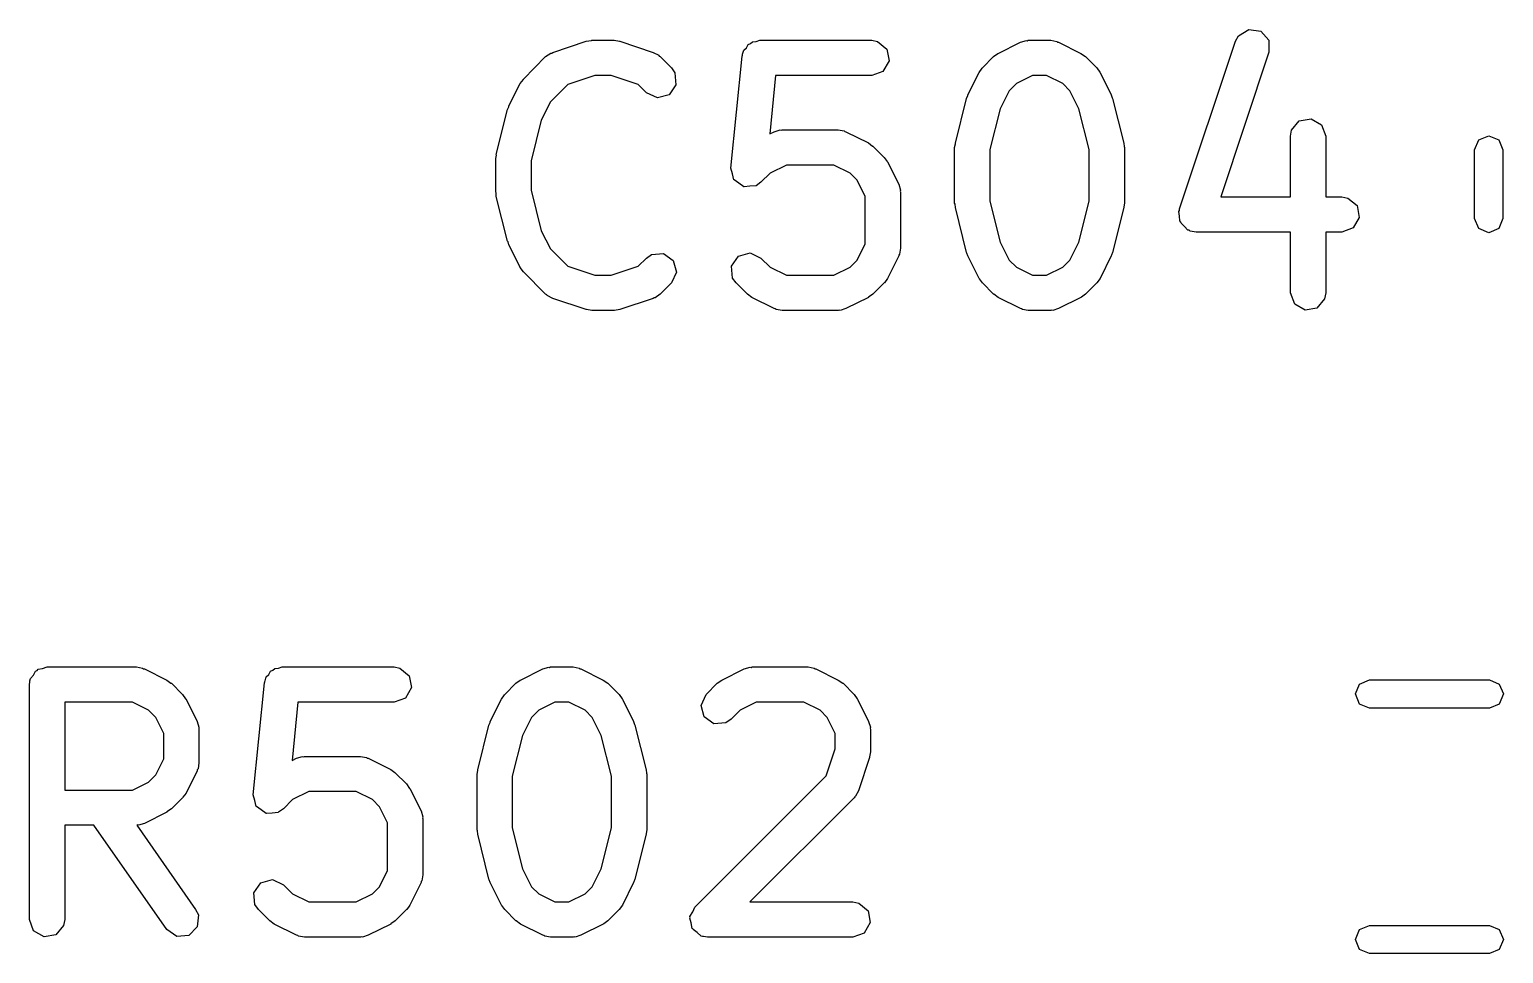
# Model space of a CAD drawing. Extents: x 106.7 to 191.3, y -141.1 to -57.8.
# Drawn here: x 135.94 to 142.21, y -103.2 to -99.27 of the extents above; entities that cross this region are included whole.
import ezdxf

# ---------------------------------------------------------------- set-up
doc = ezdxf.new("R2010")
doc.units = 0
doc.layers.add('BLACK', color=7, linetype='CONTINUOUS')

msp = doc.modelspace()

# ---------------------------------------------------------------- linework, layer by layer
at = {"layer": 'BLACK', "linetype": 'CONTINUOUS'}
for p, q in [((141.083, -99.292), (141.127, -99.2651)), ((141.127, -99.2651), (141.178, -99.2726)), ((138.166, -99.3627), (138.309, -99.3151)), ((138.309, -99.3151), (138.331, -99.3118)), ((138.331, -99.3118), (138.332, -99.3112)), ((138.332, -99.3112), (138.428, -99.3112)), ((138.428, -99.3112), (138.45, -99.3151)), ((138.45, -99.3151), (138.451, -99.3151)), ((138.451, -99.3151), (138.594, -99.3627)), ((138.99, -99.3426), (138.998, -99.3288)), ((138.998, -99.3288), (139.008, -99.3252)), ((139.008, -99.3252), (139.016, -99.3179)), ((139.016, -99.3179), (139.032, -99.3167)), ((139.032, -99.3167), (139.047, -99.3112)), ((139.047, -99.3112), (139.523, -99.3112)), ((139.523, -99.3112), (139.548, -99.3157)), ((139.548, -99.3157), (139.588, -99.3487)), ((140.061, -99.3668), (140.156, -99.3191)), ((140.156, -99.3191), (140.181, -99.3117)), ((140.181, -99.3117), (140.185, -99.3128)), ((140.185, -99.3128), (140.189, -99.3112)), ((140.189, -99.3112), (140.285, -99.3112)), ((140.285, -99.3112), (140.31, -99.3157)), ((140.31, -99.3157), (140.314, -99.3186)), ((140.314, -99.3186), (140.318, -99.3191)), ((140.318, -99.3191), (140.413, -99.3668)), ((140.833, -100.029), (141.071, -99.3149)), ((141.071, -99.3149), (141.083, -99.292)), ((141.178, -99.2726), (141.212, -99.311)), ((141.212, -99.311), (141.213, -99.3623)), ((138.041, -99.476), (138.136, -99.3808)), ((138.136, -99.3808), (138.158, -99.3659)), ((138.158, -99.3659), (138.162, -99.3655)), ((138.162, -99.3655), (138.166, -99.3627)), ((138.594, -99.3627), (138.617, -99.3751)), ((138.617, -99.3751), (138.619, -99.3789)), ((138.619, -99.3789), (138.623, -99.3808)), ((138.623, -99.3808), (138.671, -99.4284)), ((138.924, -99.8549), (138.972, -99.3788)), ((138.972, -99.3788), (138.973, -99.3749)), ((138.973, -99.3732), (138.974, -99.3705)), ((138.973, -99.3749), (138.973, -99.3732)), ((138.974, -99.3705), (138.979, -99.3537)), ((138.979, -99.3537), (138.99, -99.3426)), ((139.588, -99.3487), (139.597, -99.3992)), ((139.994, -99.4284), (140.041, -99.3808)), ((140.041, -99.3808), (140.06, -99.3679)), ((140.06, -99.3679), (140.061, -99.3668)), ((140.413, -99.3668), (140.432, -99.3801)), ((140.432, -99.3801), (140.433, -99.3808)), ((140.433, -99.3808), (140.481, -99.4284)), ((141.213, -99.3623), (141.008, -99.9779)), ((138.671, -99.4284), (138.686, -99.4498)), ((138.686, -99.4498), (138.69, -99.5009)), ((139.571, -99.4437), (139.523, -99.4612)), ((139.597, -99.3992), (139.571, -99.4437)), ((139.932, -99.5432), (139.98, -99.4479)), ((139.98, -99.4479), (139.993, -99.4299)), ((139.993, -99.4299), (139.994, -99.4284)), ((140.481, -99.4284), (140.493, -99.4468)), ((140.493, -99.4468), (140.495, -99.4479)), ((140.495, -99.4479), (140.542, -99.5432)), ((137.98, -99.5908), (138.027, -99.4955)), ((138.027, -99.4955), (138.041, -99.4775)), ((138.041, -99.4775), (138.041, -99.476)), ((138.23, -99.4994), (138.156, -99.5735)), ((138.345, -99.4612), (138.23, -99.4994)), ((138.415, -99.4612), (138.345, -99.4612)), ((138.53, -99.4994), (138.415, -99.4612)), ((138.565, -99.5345), (138.53, -99.4994)), ((138.69, -99.5009), (138.661, -99.5429)), ((139.114, -99.4612), (139.09, -99.7094)), ((139.523, -99.4612), (139.114, -99.4612)), ((140.139, -99.4955), (140.108, -99.5259)), ((140.207, -99.4612), (140.139, -99.4955)), ((140.267, -99.4612), (140.207, -99.4612)), ((140.336, -99.4955), (140.267, -99.4612)), ((140.366, -99.5259), (140.336, -99.4955)), ((138.156, -99.5735), (138.117, -99.6505)), ((138.612, -99.5562), (138.565, -99.5345)), ((138.661, -99.5429), (138.612, -99.5562)), ((139.879, -99.749), (139.926, -99.5585)), ((139.926, -99.5585), (139.932, -99.5467)), ((139.932, -99.5467), (139.932, -99.5432)), ((140.108, -99.5259), (140.07, -99.6029)), ((140.404, -99.6029), (140.366, -99.5259)), ((140.542, -99.5432), (140.546, -99.5556)), ((140.546, -99.5556), (140.548, -99.5585)), ((140.548, -99.5585), (140.596, -99.749)), ((137.926, -99.7966), (137.974, -99.6061)), ((137.974, -99.6061), (137.979, -99.5943)), ((137.979, -99.5943), (137.98, -99.5908)), ((140.07, -99.6029), (140.026, -99.7764)), ((140.448, -99.7764), (140.404, -99.6029)), ((141.342, -99.6546), (141.393, -99.6457)), ((141.393, -99.6457), (141.437, -99.6713)), ((138.117, -99.6505), (138.074, -99.824)), ((139.09, -99.7094), (139.108, -99.7001)), ((139.108, -99.7001), (139.133, -99.6927)), ((139.133, -99.6927), (139.138, -99.6937)), ((139.138, -99.6937), (139.142, -99.6922)), ((139.142, -99.6922), (139.38, -99.6922)), ((139.38, -99.6922), (139.406, -99.6967)), ((139.406, -99.6967), (139.409, -99.6996)), ((139.409, -99.6996), (139.413, -99.7001)), ((139.413, -99.7001), (139.509, -99.7477)), ((141.305, -99.7196), (141.309, -99.6939)), ((141.309, -99.6939), (141.342, -99.6546)), ((141.437, -99.6713), (141.455, -99.7196)), ((139.509, -99.7477), (139.527, -99.7611)), ((139.527, -99.7611), (139.528, -99.7618)), ((139.528, -99.7618), (139.576, -99.8094)), ((139.876, -99.7672), (139.879, -99.7524)), ((139.876, -100.005), (139.876, -99.7672)), ((139.879, -99.7524), (139.879, -99.749)), ((140.596, -99.749), (140.597, -99.7639)), ((140.597, -99.7639), (140.598, -99.7672)), ((140.598, -99.7672), (140.598, -100.005)), ((141.305, -99.9779), (141.305, -99.7196)), ((141.455, -99.7196), (141.455, -99.9779)), ((142.088, -99.7773), (142.106, -99.7349)), ((142.106, -99.7349), (142.148, -99.7173)), ((142.148, -99.7173), (142.191, -99.7349)), ((142.191, -99.7349), (142.208, -99.7773)), ((137.924, -99.8148), (137.927, -99.8)), ((137.924, -99.9576), (137.924, -99.8148)), ((137.927, -99.8), (137.926, -99.7966)), ((138.074, -99.824), (138.074, -99.9484)), ((139.576, -99.8094), (139.589, -99.8277)), ((139.589, -99.8277), (139.59, -99.8289)), ((139.59, -99.8289), (139.638, -99.9241)), ((140.026, -99.7764), (140.026, -99.996)), ((140.448, -99.996), (140.448, -99.7764)), ((142.088, -100.07), (142.088, -99.7773)), ((142.208, -99.7773), (142.208, -100.07)), ((138.924, -99.8554), (138.924, -99.8549)), ((138.924, -99.8559), (138.924, -99.8554)), ((138.931, -99.8802), (138.924, -99.8559)), ((138.937, -99.9047), (138.931, -99.8802)), ((139.091, -99.8764), (139.052, -99.9154)), ((139.16, -99.8422), (139.091, -99.8764)), ((139.362, -99.8422), (139.16, -99.8422)), ((139.431, -99.8764), (139.362, -99.8422)), ((139.461, -99.9068), (139.431, -99.8764)), ((137.925, -99.9609), (137.924, -99.9576)), ((138.074, -99.9484), (138.117, -100.122)), ((138.937, -99.9049), (138.937, -99.9047)), ((138.938, -99.9054), (138.937, -99.9049)), ((138.958, -99.9199), (138.938, -99.9054)), ((138.979, -99.9346), (138.958, -99.9199)), ((138.98, -99.9349), (138.979, -99.9346)), ((138.979, -99.9346), (138.979, -99.9346)), ((139.005, -99.9327), (138.98, -99.9349)), ((139.03, -99.9308), (139.005, -99.9327)), ((139.031, -99.9304), (139.03, -99.9304)), ((139.03, -99.9304), (139.03, -99.9308)), ((139.052, -99.9154), (139.031, -99.9304)), ((139.495, -99.9754), (139.461, -99.9068)), ((139.638, -99.9241), (139.645, -99.9491)), ((139.645, -99.9491), (139.644, -99.9534)), ((139.644, -99.9534), (139.645, -99.9576)), ((139.645, -99.9576), (139.645, -100.196)), ((137.926, -99.9758), (137.925, -99.9609)), ((137.974, -100.166), (137.926, -99.9758)), ((139.495, -100.178), (139.495, -99.9754)), ((139.878, -100.009), (139.876, -100.005)), ((139.879, -100.023), (139.878, -100.009)), ((140.026, -99.996), (140.07, -100.17)), ((140.404, -100.17), (140.448, -99.996)), ((140.598, -100.005), (140.595, -100.02)), ((140.595, -100.02), (140.596, -100.023)), ((141.008, -99.9779), (141.305, -99.9779)), ((141.455, -99.9779), (141.523, -99.9779)), ((141.523, -99.9779), (141.548, -99.9824)), ((141.548, -99.9824), (141.588, -100.015)), ((141.588, -100.015), (141.597, -100.066)), ((139.926, -100.214), (139.879, -100.023)), ((140.596, -100.023), (140.548, -100.214)), ((140.83, -100.04), (140.833, -100.035)), ((140.833, -100.06), (140.83, -100.04)), ((140.833, -100.035), (140.833, -100.029)), ((140.834, -100.08), (140.833, -100.06)), ((140.838, -100.085), (140.834, -100.08)), ((140.839, -100.09), (140.838, -100.085)), ((141.597, -100.066), (141.571, -100.11)), ((142.106, -100.112), (142.088, -100.07)), ((142.208, -100.07), (142.191, -100.112)), ((138.117, -100.122), (138.156, -100.199)), ((140.854, -100.104), (140.839, -100.09)), ((140.868, -100.119), (140.854, -100.104)), ((140.874, -100.12), (140.868, -100.119)), ((140.878, -100.123), (140.874, -100.12)), ((140.904, -100.128), (140.878, -100.123)), ((141.305, -100.128), (140.904, -100.128)), ((141.305, -100.386), (141.305, -100.128)), ((141.523, -100.128), (141.455, -100.128)), ((141.455, -100.128), (141.455, -100.386)), ((141.571, -100.11), (141.523, -100.128)), ((142.148, -100.13), (142.106, -100.112)), ((142.191, -100.112), (142.148, -100.13)), ((137.976, -100.169), (137.974, -100.166)), ((137.98, -100.182), (137.976, -100.169)), ((138.027, -100.277), (137.98, -100.182)), ((138.156, -100.199), (138.23, -100.273)), ((139.461, -100.247), (139.495, -100.178)), ((139.645, -100.196), (139.641, -100.221)), ((140.07, -100.17), (140.108, -100.247)), ((140.366, -100.247), (140.404, -100.17)), ((138.23, -100.273), (138.345, -100.311)), ((138.415, -100.311), (138.53, -100.273)), ((138.53, -100.273), (138.565, -100.238)), ((138.565, -100.238), (138.586, -100.223)), ((138.586, -100.223), (138.637, -100.219)), ((138.637, -100.219), (138.679, -100.248)), ((138.679, -100.248), (138.693, -100.298)), ((138.927, -100.272), (138.956, -100.23)), ((138.931, -100.323), (138.927, -100.272)), ((138.956, -100.23), (139.006, -100.216)), ((139.006, -100.216), (139.052, -100.238)), ((139.052, -100.238), (139.091, -100.277)), ((139.431, -100.277), (139.461, -100.247)), ((139.638, -100.229), (139.59, -100.325)), ((139.641, -100.221), (139.638, -100.225)), ((139.638, -100.225), (139.638, -100.229)), ((139.928, -100.217), (139.926, -100.214)), ((139.932, -100.229), (139.928, -100.217)), ((139.98, -100.325), (139.932, -100.229)), ((140.108, -100.247), (140.139, -100.277)), ((140.336, -100.277), (140.366, -100.247)), ((140.542, -100.229), (140.495, -100.325)), ((140.543, -100.226), (140.542, -100.229)), ((140.548, -100.214), (140.543, -100.226)), ((138.028, -100.278), (138.027, -100.277)), ((138.041, -100.296), (138.028, -100.278)), ((138.136, -100.392), (138.041, -100.296)), ((138.345, -100.311), (138.415, -100.311)), ((138.693, -100.298), (138.671, -100.344)), ((138.946, -100.344), (138.931, -100.323)), ((139.091, -100.277), (139.16, -100.311)), ((139.16, -100.311), (139.362, -100.311)), ((139.362, -100.311), (139.431, -100.277)), ((139.59, -100.325), (139.577, -100.343)), ((139.981, -100.326), (139.98, -100.325)), ((139.994, -100.344), (139.981, -100.326)), ((140.139, -100.277), (140.207, -100.311)), ((140.207, -100.311), (140.267, -100.311)), ((140.267, -100.311), (140.336, -100.277)), ((140.495, -100.325), (140.481, -100.343)), ((138.141, -100.394), (138.136, -100.392)), ((138.143, -100.397), (138.141, -100.394)), ((138.166, -100.41), (138.143, -100.397)), ((138.623, -100.392), (138.602, -100.407)), ((138.671, -100.344), (138.623, -100.392)), ((138.994, -100.392), (138.946, -100.344)), ((138.995, -100.392), (138.994, -100.392)), ((139.013, -100.406), (138.995, -100.392)), ((139.528, -100.392), (139.51, -100.404)), ((139.576, -100.344), (139.528, -100.392)), ((139.577, -100.343), (139.576, -100.344)), ((140.041, -100.392), (139.994, -100.344)), ((140.043, -100.392), (140.041, -100.392)), ((140.061, -100.406), (140.043, -100.392)), ((140.433, -100.392), (140.415, -100.404)), ((140.481, -100.344), (140.433, -100.392)), ((140.481, -100.343), (140.481, -100.344)), ((141.323, -100.434), (141.305, -100.386)), ((141.455, -100.386), (141.45, -100.412)), ((138.309, -100.457), (138.166, -100.41)), ((138.31, -100.457), (138.309, -100.457)), ((138.332, -100.461), (138.31, -100.457)), ((138.428, -100.461), (138.332, -100.461)), ((138.429, -100.461), (138.428, -100.461)), ((138.451, -100.457), (138.429, -100.461)), ((138.594, -100.41), (138.451, -100.457)), ((138.598, -100.407), (138.594, -100.41)), ((138.602, -100.407), (138.598, -100.407)), ((139.108, -100.453), (139.013, -100.406)), ((139.113, -100.454), (139.108, -100.453)), ((139.116, -100.457), (139.113, -100.454)), ((139.142, -100.461), (139.116, -100.457)), ((139.38, -100.461), (139.142, -100.461)), ((139.384, -100.46), (139.38, -100.461)), ((139.389, -100.461), (139.384, -100.46)), ((139.413, -100.453), (139.389, -100.461)), ((139.509, -100.406), (139.413, -100.453)), ((139.51, -100.404), (139.509, -100.406)), ((140.156, -100.453), (140.061, -100.406)), ((140.16, -100.454), (140.156, -100.453)), ((140.164, -100.457), (140.16, -100.454)), ((140.189, -100.461), (140.164, -100.457)), ((140.285, -100.461), (140.189, -100.461)), ((140.289, -100.46), (140.285, -100.461)), ((140.293, -100.461), (140.289, -100.46)), ((140.318, -100.453), (140.293, -100.461)), ((140.413, -100.406), (140.318, -100.453)), ((140.415, -100.404), (140.413, -100.406)), ((141.367, -100.46), (141.323, -100.434)), ((141.417, -100.451), (141.367, -100.46)), ((141.45, -100.412), (141.417, -100.451)), ((135.942, -102.037), (135.944, -102.028)), ((135.944, -102.028), (135.957, -102.013)), ((135.957, -102.013), (135.966, -101.996)), ((135.966, -101.996), (135.973, -101.993)), ((135.973, -101.993), (135.977, -101.988)), ((135.977, -101.988), (135.996, -101.985)), ((135.996, -101.985), (136.015, -101.978)), ((136.015, -101.978), (136.396, -101.978)), ((136.396, -101.978), (136.421, -101.983)), ((136.421, -101.983), (136.425, -101.986)), ((136.425, -101.986), (136.429, -101.986)), ((136.429, -101.986), (136.524, -102.034)), ((136.942, -102.038), (136.947, -102.021)), ((136.947, -102.021), (136.958, -102.01)), ((136.958, -102.01), (136.966, -101.996)), ((136.966, -101.996), (136.976, -101.992)), ((136.976, -101.992), (136.984, -101.985)), ((136.984, -101.985), (137, -101.984)), ((137, -101.984), (137.015, -101.978)), ((137.015, -101.978), (137.491, -101.978)), ((137.491, -101.978), (137.516, -101.983)), ((137.516, -101.983), (137.556, -102.016)), ((137.556, -102.016), (137.565, -102.066)), ((138.029, -102.034), (138.124, -101.986)), ((138.124, -101.986), (138.149, -101.979)), ((138.149, -101.979), (138.153, -101.98)), ((138.153, -101.98), (138.157, -101.978)), ((138.157, -101.978), (138.253, -101.978)), ((138.253, -101.978), (138.278, -101.983)), ((138.278, -101.983), (138.282, -101.986)), ((138.282, -101.986), (138.286, -101.986)), ((138.286, -101.986), (138.381, -102.034)), ((138.886, -102.034), (138.981, -101.986)), ((138.981, -101.986), (139.006, -101.979)), ((139.006, -101.979), (139.01, -101.98)), ((139.01, -101.98), (139.015, -101.978)), ((139.015, -101.978), (139.253, -101.978)), ((139.253, -101.978), (139.278, -101.983)), ((139.278, -101.983), (139.282, -101.986)), ((139.282, -101.986), (139.286, -101.986)), ((139.286, -101.986), (139.381, -102.034)), ((135.94, -102.053), (135.941, -102.043)), ((135.94, -103.053), (135.94, -102.053)), ((135.941, -102.04), (135.942, -102.037)), ((135.941, -102.043), (135.941, -102.04)), ((136.524, -102.034), (136.542, -102.047)), ((136.542, -102.047), (136.544, -102.048)), ((136.544, -102.048), (136.591, -102.095)), ((136.892, -102.522), (136.94, -102.046)), ((136.94, -102.046), (136.941, -102.042)), ((136.941, -102.04), (136.942, -102.038)), ((136.941, -102.042), (136.941, -102.04)), ((137.565, -102.066), (137.539, -102.111)), ((137.962, -102.095), (138.009, -102.048)), ((138.009, -102.048), (138.028, -102.035)), ((138.028, -102.035), (138.029, -102.034)), ((138.381, -102.034), (138.4, -102.047)), ((138.4, -102.047), (138.401, -102.048)), ((138.401, -102.048), (138.449, -102.095)), ((138.819, -102.095), (138.866, -102.048)), ((138.866, -102.048), (138.885, -102.035)), ((138.885, -102.035), (138.886, -102.034)), ((139.381, -102.034), (139.4, -102.047)), ((139.4, -102.047), (139.401, -102.048)), ((139.401, -102.048), (139.449, -102.095)), ((141.581, -102.093), (141.599, -102.051)), ((141.599, -102.051), (141.641, -102.033)), ((141.641, -102.033), (142.151, -102.033)), ((142.151, -102.033), (142.193, -102.051)), ((142.193, -102.051), (142.211, -102.093)), ((136.378, -102.128), (136.09, -102.128)), ((136.09, -102.128), (136.09, -102.502)), ((136.446, -102.162), (136.378, -102.128)), ((136.591, -102.095), (136.604, -102.114)), ((136.604, -102.114), (136.606, -102.115)), ((136.606, -102.115), (136.653, -102.21)), ((137.082, -102.128), (137.058, -102.376)), ((137.491, -102.128), (137.082, -102.128)), ((137.539, -102.111), (137.491, -102.128)), ((137.9, -102.21), (137.948, -102.115)), ((137.948, -102.115), (137.961, -102.097)), ((137.961, -102.097), (137.962, -102.095)), ((138.175, -102.128), (138.107, -102.162)), ((138.235, -102.128), (138.175, -102.128)), ((138.304, -102.162), (138.235, -102.128)), ((138.449, -102.095), (138.461, -102.114)), ((138.461, -102.114), (138.463, -102.115)), ((138.463, -102.115), (138.51, -102.21)), ((138.797, -102.142), (138.819, -102.095)), ((138.81, -102.191), (138.797, -102.142)), ((139.032, -102.128), (138.964, -102.162)), ((139.235, -102.128), (139.032, -102.128)), ((139.304, -102.162), (139.235, -102.128)), ((139.449, -102.095), (139.461, -102.114)), ((139.461, -102.114), (139.463, -102.115)), ((139.463, -102.115), (139.51, -102.21)), ((141.599, -102.136), (141.581, -102.093)), ((141.641, -102.153), (141.599, -102.136)), ((142.151, -102.153), (141.641, -102.153)), ((142.193, -102.136), (142.151, -102.153)), ((142.211, -102.093), (142.193, -102.136)), ((136.477, -102.193), (136.446, -102.162)), ((136.511, -102.261), (136.477, -102.193)), ((136.653, -102.21), (136.661, -102.235)), ((137.894, -102.226), (137.9, -102.214)), ((137.9, -102.214), (137.9, -102.21)), ((138.076, -102.193), (138.038, -102.27)), ((138.107, -102.162), (138.076, -102.193)), ((138.334, -102.193), (138.304, -102.162)), ((138.372, -102.27), (138.334, -102.193)), ((138.51, -102.21), (138.514, -102.223)), ((138.852, -102.221), (138.81, -102.191)), ((138.903, -102.216), (138.852, -102.221)), ((138.925, -102.201), (138.903, -102.216)), ((138.964, -102.162), (138.925, -102.201)), ((139.334, -102.193), (139.304, -102.162)), ((139.368, -102.261), (139.334, -102.193)), ((139.51, -102.21), (139.518, -102.235)), ((136.511, -102.369), (136.511, -102.261)), ((136.661, -102.235), (136.66, -102.239)), ((136.66, -102.239), (136.661, -102.244)), ((136.661, -102.244), (136.661, -102.387)), ((137.847, -102.416), (137.894, -102.226)), ((138.038, -102.27), (137.994, -102.443)), ((138.416, -102.443), (138.372, -102.27)), ((138.514, -102.223), (138.516, -102.226)), ((138.516, -102.226), (138.564, -102.416)), ((139.368, -102.327), (139.368, -102.261)), ((139.518, -102.235), (139.517, -102.239)), ((139.517, -102.239), (139.518, -102.244)), ((139.518, -102.244), (139.518, -102.339)), ((139.33, -102.441), (139.368, -102.327)), ((139.518, -102.339), (139.514, -102.361)), ((136.477, -102.437), (136.511, -102.369)), ((136.661, -102.387), (136.657, -102.412)), ((137.058, -102.376), (137.076, -102.367)), ((137.076, -102.367), (137.101, -102.36)), ((137.101, -102.36), (137.106, -102.361)), ((137.106, -102.361), (137.11, -102.359)), ((137.11, -102.359), (137.348, -102.359)), ((137.348, -102.359), (137.374, -102.364)), ((137.374, -102.364), (137.377, -102.367)), ((137.377, -102.367), (137.381, -102.367)), ((137.381, -102.367), (137.477, -102.415)), ((139.514, -102.363), (139.467, -102.506)), ((139.514, -102.361), (139.514, -102.363)), ((136.378, -102.502), (136.446, -102.468)), ((136.446, -102.468), (136.477, -102.437)), ((136.653, -102.42), (136.606, -102.515)), ((136.654, -102.416), (136.653, -102.42)), ((136.657, -102.412), (136.654, -102.416)), ((137.477, -102.415), (137.495, -102.428)), ((137.495, -102.428), (137.496, -102.429)), ((137.496, -102.429), (137.544, -102.476)), ((137.844, -102.434), (137.847, -102.419)), ((137.844, -102.672), (137.844, -102.434)), ((137.847, -102.419), (137.847, -102.416)), ((137.994, -102.443), (137.994, -102.663)), ((138.416, -102.663), (138.416, -102.443)), ((138.564, -102.416), (138.565, -102.431)), ((138.565, -102.431), (138.566, -102.434)), ((138.566, -102.434), (138.566, -102.672)), ((138.771, -103), (139.33, -102.441)), ((136.09, -102.502), (136.378, -102.502)), ((136.606, -102.515), (136.592, -102.533)), ((136.892, -102.523), (136.892, -102.522)), ((136.892, -102.522), (136.892, -102.522)), ((136.899, -102.547), (136.892, -102.523)), ((137.128, -102.509), (137.059, -102.543)), ((137.33, -102.509), (137.128, -102.509)), ((137.399, -102.543), (137.33, -102.509)), ((137.544, -102.476), (137.557, -102.495)), ((137.557, -102.495), (137.558, -102.496)), ((137.558, -102.496), (137.606, -102.591)), ((139.454, -102.528), (139.451, -102.531)), ((139.467, -102.506), (139.454, -102.528)), ((136.544, -102.582), (136.525, -102.595)), ((136.591, -102.535), (136.544, -102.582)), ((136.592, -102.533), (136.591, -102.535)), ((136.905, -102.572), (136.899, -102.547)), ((136.906, -102.572), (136.905, -102.572)), ((136.905, -102.572), (136.905, -102.572)), ((136.926, -102.587), (136.906, -102.572)), ((136.947, -102.602), (136.926, -102.587)), ((137.02, -102.582), (136.999, -102.597)), ((137.059, -102.543), (137.02, -102.582)), ((137.429, -102.574), (137.399, -102.543)), ((137.463, -102.642), (137.429, -102.574)), ((137.606, -102.591), (137.613, -102.616)), ((139.449, -102.535), (139.005, -102.978)), ((139.451, -102.531), (139.449, -102.535)), ((136.214, -102.652), (136.09, -102.652)), ((136.09, -102.652), (136.09, -103.053)), ((136.525, -103.096), (136.214, -102.652)), ((136.4, -102.65), (136.397, -102.652)), ((136.397, -102.652), (136.647, -103.01)), ((136.404, -102.652), (136.4, -102.65)), ((136.429, -102.644), (136.404, -102.652)), ((136.524, -102.596), (136.429, -102.644)), ((136.525, -102.595), (136.524, -102.596)), ((136.948, -102.602), (136.947, -102.602)), ((136.947, -102.602), (136.947, -102.602)), ((136.973, -102.6), (136.948, -102.602)), ((136.998, -102.598), (136.973, -102.6)), ((136.999, -102.597), (136.998, -102.597)), ((136.998, -102.597), (136.998, -102.598)), ((137.463, -102.845), (137.463, -102.642)), ((137.613, -102.616), (137.612, -102.62)), ((137.612, -102.62), (137.613, -102.625)), ((137.613, -102.625), (137.613, -102.863)), ((137.846, -102.676), (137.844, -102.672)), ((137.847, -102.69), (137.846, -102.676)), ((137.894, -102.881), (137.847, -102.69)), ((137.994, -102.663), (138.038, -102.837)), ((138.372, -102.837), (138.416, -102.663)), ((138.564, -102.69), (138.516, -102.881)), ((138.566, -102.672), (138.563, -102.687)), ((138.563, -102.687), (138.564, -102.69)), ((138.038, -102.837), (138.076, -102.914)), ((138.334, -102.914), (138.372, -102.837)), ((136.895, -102.939), (136.924, -102.897)), ((136.924, -102.897), (136.974, -102.883)), ((136.974, -102.883), (137.02, -102.905)), ((137.02, -102.905), (137.059, -102.944)), ((137.429, -102.914), (137.463, -102.845)), ((137.606, -102.896), (137.558, -102.992)), ((137.609, -102.888), (137.606, -102.892)), ((137.606, -102.892), (137.606, -102.896)), ((137.613, -102.863), (137.609, -102.888)), ((137.896, -102.884), (137.894, -102.881)), ((137.9, -102.896), (137.896, -102.884)), ((137.948, -102.992), (137.9, -102.896)), ((138.51, -102.896), (138.463, -102.992)), ((138.511, -102.893), (138.51, -102.896)), ((138.516, -102.881), (138.511, -102.893)), ((136.899, -102.99), (136.895, -102.939)), ((137.059, -102.944), (137.128, -102.978)), ((137.33, -102.978), (137.399, -102.944)), ((137.399, -102.944), (137.429, -102.914)), ((138.076, -102.914), (138.107, -102.944)), ((138.107, -102.944), (138.175, -102.978)), ((138.235, -102.978), (138.304, -102.944)), ((138.304, -102.944), (138.334, -102.914)), ((136.647, -103.01), (136.659, -103.034)), ((136.914, -103.011), (136.899, -102.99)), ((136.962, -103.059), (136.914, -103.011)), ((137.128, -102.978), (137.33, -102.978)), ((137.544, -103.011), (137.496, -103.059)), ((137.545, -103.01), (137.544, -103.011)), ((137.558, -102.992), (137.545, -103.01)), ((137.949, -102.993), (137.948, -102.992)), ((137.962, -103.011), (137.949, -102.993)), ((138.009, -103.059), (137.962, -103.011)), ((138.175, -102.978), (138.235, -102.978)), ((138.449, -103.011), (138.401, -103.059)), ((138.463, -102.992), (138.449, -103.01)), ((138.449, -103.01), (138.449, -103.011)), ((138.75, -103.04), (138.762, -103.021)), ((138.762, -103.021), (138.771, -103)), ((139.005, -102.978), (139.443, -102.978)), ((139.443, -102.978), (139.469, -102.983)), ((139.469, -102.983), (139.508, -103.016)), ((139.508, -103.016), (139.517, -103.066)), ((135.957, -103.101), (135.94, -103.053)), ((136.085, -103.079), (136.052, -103.118)), ((136.09, -103.053), (136.085, -103.079)), ((136.654, -103.085), (136.618, -103.121)), ((136.659, -103.034), (136.654, -103.085)), ((136.963, -103.059), (136.962, -103.059)), ((136.981, -103.073), (136.963, -103.059)), ((137.076, -103.12), (136.981, -103.073)), ((137.477, -103.073), (137.381, -103.12)), ((137.478, -103.071), (137.477, -103.073)), ((137.496, -103.059), (137.478, -103.071)), ((138.011, -103.059), (138.009, -103.059)), ((138.029, -103.073), (138.011, -103.059)), ((138.124, -103.12), (138.029, -103.073)), ((138.381, -103.073), (138.286, -103.12)), ((138.383, -103.071), (138.381, -103.073)), ((138.401, -103.059), (138.383, -103.071)), ((138.749, -103.047), (138.751, -103.044)), ((138.755, -103.068), (138.749, -103.047)), ((138.751, -103.044), (138.75, -103.04)), ((138.759, -103.091), (138.755, -103.068)), ((138.762, -103.093), (138.759, -103.091)), ((138.763, -103.096), (138.762, -103.093)), ((139.517, -103.066), (139.491, -103.111)), ((141.599, -103.096), (141.641, -103.078)), ((141.641, -103.078), (142.151, -103.078)), ((142.151, -103.078), (142.193, -103.096)), ((136.002, -103.127), (135.957, -103.101)), ((136.052, -103.118), (136.002, -103.127)), ((136.567, -103.126), (136.525, -103.096)), ((136.618, -103.121), (136.567, -103.126)), ((137.081, -103.121), (137.076, -103.12)), ((137.084, -103.124), (137.081, -103.121)), ((137.11, -103.128), (137.084, -103.124)), ((137.348, -103.128), (137.11, -103.128)), ((137.352, -103.127), (137.348, -103.128)), ((137.357, -103.128), (137.352, -103.127)), ((137.381, -103.12), (137.357, -103.128)), ((138.128, -103.121), (138.124, -103.12)), ((138.132, -103.124), (138.128, -103.121)), ((138.157, -103.128), (138.132, -103.124)), ((138.253, -103.128), (138.157, -103.128)), ((138.257, -103.127), (138.253, -103.128)), ((138.261, -103.128), (138.257, -103.127)), ((138.286, -103.12), (138.261, -103.128)), ((138.781, -103.109), (138.763, -103.096)), ((138.798, -103.124), (138.781, -103.109)), ((138.803, -103.125), (138.798, -103.124)), ((138.805, -103.126), (138.803, -103.125)), ((138.808, -103.125), (138.805, -103.126)), ((138.824, -103.128), (138.808, -103.125)), ((139.443, -103.128), (138.824, -103.128)), ((139.491, -103.111), (139.443, -103.128)), ((141.581, -103.138), (141.599, -103.096)), ((141.599, -103.181), (141.581, -103.138)), ((142.193, -103.096), (142.211, -103.138)), ((142.211, -103.138), (142.193, -103.181)), ((141.641, -103.198), (141.599, -103.181)), ((142.151, -103.198), (141.641, -103.198)), ((142.193, -103.181), (142.151, -103.198))]:
    msp.add_line(p, q, dxfattribs=at)

doc.saveas('drawing.dxf')
